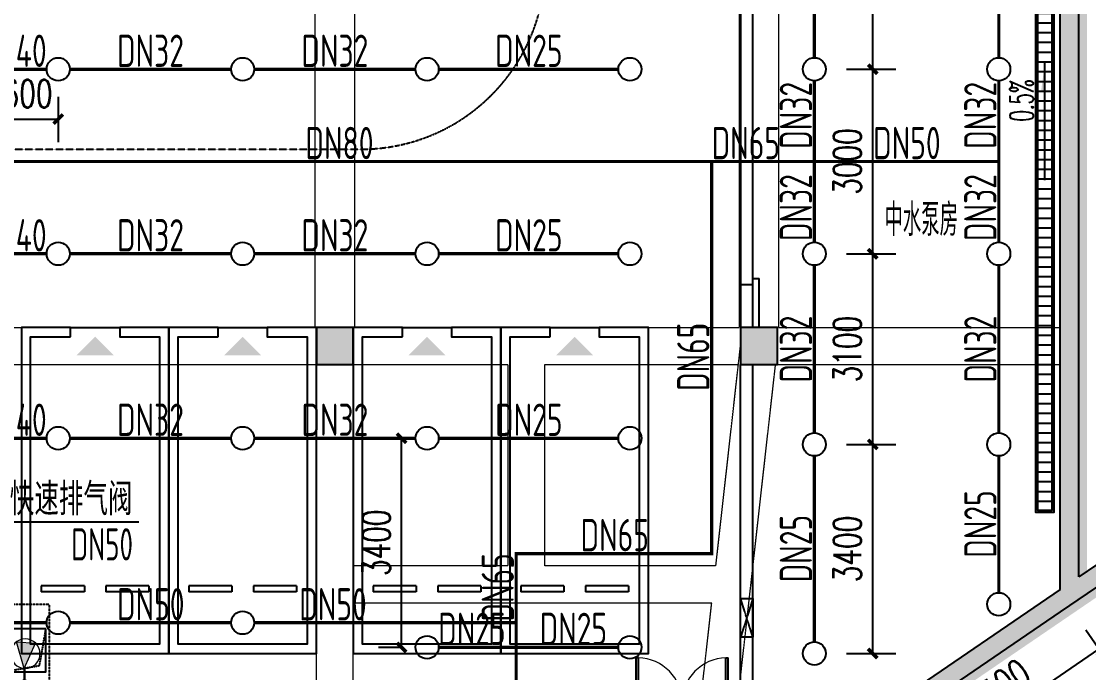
# Model space of a CAD drawing. Extents: x 6824721 to 16538177, y 2478193 to 6665639.
# Drawn here: x 8889114 to 8906476, y 2881140 to 2891730 of the extents above; entities that cross this region are included whole.
import ezdxf

# ---------------------------------------------------------------- set-up
doc = ezdxf.new("R2010")
doc.units = 0
doc.header["$LTSCALE"] = 10
for name, pattern in [('__DASH', [0.35, 0.25, -0.1]), ('DASH', [0.35, 0.25, -0.1]), ('DASHEDX2', [1.5, 1, -0.5]), ('排水', [1.1, 1, -0.1])]:
    doc.linetypes.add(name, pattern=pattern)
for name, color, linetype, lineweight in [('$0$A-PUB_HATCH', 8, 'Continuous', 0), ('GPS-污水', 2, '排水', 40), ('钢梁', 141, 'Continuous', 18)]:
    doc.layers.add(name, color=color, linetype=linetype, lineweight=lineweight)
for name, color, linetype in [('0-wo', 8, 'Continuous'), ('00-停车位', 67, 'Continuous'), ('03小品', 2, 'Continuous'), ('A-COLUMN', 2, 'Continuous'), ('A-WALL', 2, 'Continuous'), ('DIM_SYMB', 3, 'Continuous'), ('PUB_HATCH', 8, 'Continuous'), ('S-梁-虚线', 4, 'DASH'), ('W-EQUIP_喷头', 7, 'Continuous'), ('W-PIPE-喷淋中', 6, 'Continuous'), ('W-TEXT_喷淋', 7, 'Continuous'), ('W-TWT_DIM', 3, 'Continuous'), ('W-TWT_LEAD', 3, 'Continuous'), ('WALL', 9, 'Continuous'), ('排水', 224, 'DASHEDX2'), ('画水辅助', 6, 'Continuous'), ('集水坑', 4, 'Continuous')]:
    doc.layers.add(name, color=color, linetype=linetype)
doc.styles.add('8B2_02', font='tssdeng.shx', dxfattribs={"width": 0.7, "bigfont": 'TSSDCHN.shx'})
doc.styles.add('_TCH_DIM', font='SIMPLEX', dxfattribs={"bigfont": 'GBCBIG'})
doc.styles.add('_TCH_DIM_T3', font='SIMPLEX', dxfattribs={"width": 0.705882, "bigfont": 'GBCBIG'})
doc.styles.add('_TWT_SERIAL', font='TSSDENG', dxfattribs={"width": 0.8, "height": 3.5, "bigfont": 'TSSDCHN'})
doc.styles.get("Standard").update_dxf_attribs({"font": 'TSSDENG.shx', "width": 0.7, "bigfont": 'TSSDCHN.shx'})
doc.dimstyles.new('_TWT_ARCH&&150', dxfattribs={"dimtxt": 446.25, "dimasz": 150, "dimexe": 375, "dimexo": 450, "dimgap": 189.375, "dimtad": 1, "dimdec": 0, "dimzin": 0, "dimdsep": 46, "dimtxsty": '_TCH_DIM_T3', "dimblk": 'ARCHTICK', "dimcen": 0.09, "dimclrt": 7, "dimazin": 2, "dimtfac": 1, "dimtdec": 0, "dimtix": 1, "dimtmove": 2, "dimatfit": 3, "dimfxl": 0, "dimtolj": 1, "dimtzin": 0, "dimarcsym": 0})

# ---------------------------------------------------------------- blocks, each defined once
blk = doc.blocks.new('_FZH')
blk.add_lwpolyline([(-0.5, -0.5), (0.5, -0.5), (0.5, 0.5), (-0.5, 0.5)], close=True)
at = {"layer": 'PUB_HATCH'}
blk.add_solid([(-0.5, -0.5), (0.5, -0.5), (-0.5, 0.5), (0.5, 0.5)], dxfattribs=at)
blk = doc.blocks.new('车位2400x5300')
at = {"layer": '00-停车位', "color": 251}
for p, q in [((-875, -1000), (-175, -1000)), ((-875, -1100), (-875, -1000)), ((-175, -1100), (-175, -1000)), ((175, -1000), (875, -1000)), ((175, -1100), (175, -1000)), ((875, -1100), (875, -1000)), ((-875, -1100), (-175, -1100)), ((175, -1100), (875, -1100)), ((400, -5300), (-400, -5300))]:
    blk.add_line(p, q, dxfattribs=at)
blk.add_lwpolyline([(400, -5150), (400, -5300), (1200, -5300), (1200, 0), (-1200, 0), (-1200, -5300), (-400, -5300), (-400, -5150), (-1050, -5150), (-1050, -150), (1050, -150), (1050, -5150), (400, -5150)], dxfattribs=at)
blk.add_lwpolyline([(0, -5150, 0, 600, 0), (0, -4850, 600, 600, 0)], format="xyseb", dxfattribs=at)
blk = doc.blocks.new('A$C405108C4')
at = {"color": 252, "linetype": 'DASH'}
for points in [[(192450, -61805), (192250, -62435)], [(192450, -62435), (192250, -61805)]]:
    blk.add_lwpolyline(points, dxfattribs=at)
at = {"layer": '画水辅助', "color": 4}
blk.add_lwpolyline([(192250, -61805), (192450, -61805), (192450, -62435), (192250, -62435)], close=True, dxfattribs=at)
blk = doc.blocks.new('$DorLib2D$00000002')
for p, q in [((-0.5, 0), (-0.5, 0.4875)), ((-0.475, 0.4875), (-0.5, 0.4875)), ((-0.475, 0), (-0.475, 0.4875)), ((0.475, 0), (0.475, 0.4875)), ((0.475, 0.4875), (0.5, 0.4875)), ((0.5, 0), (0.5, 0.4875)), ((-0.5, 0), (-0.475, 0)), ((0.5, 0), (0.475, 0))]:
    blk.add_line(p, q)
at = {"lineweight": 13}
for centre, start, end in [((-0.4875, 0), 0, 88.53072), ((0.4875, 0), 91.46928, 180)]:
    blk.add_arc(centre, 0.4875, start, end, dxfattribs=at)
blk = doc.blocks.new('$SB01_1')
h = blk.add_hatch(color=256)
h.dxf.hatch_style = 1
h.paths.add_polyline_path([(-0.381, -0.323), (0.5, 0), (-0.381, 0.323)])
h.paths.add_polyline_path([(0, 0), (0.002, 0), (0.002, 0.001), (0, 0.001)], flags=24)
h.paths.add_polyline_path([(0, -0.002), (0.003, -0.002), (0.003, -0.001), (0, -0.001)], flags=24)
h.paths.add_polyline_path([(0, -0.003), (0.003, -0.003), (0.003, -0.002), (0, -0.002)], flags=24)
for p, q in [((0.5, 0), (-0.381, 0.323)), ((-0.381, 0.323), (-0.381, -0.323)), ((0.5, 0), (-0.381, -0.323))]:
    blk.add_line(p, q)
blk.add_circle((0, 0), 0.5)
at = {"flags": 1}
for tag, p in [('UNIT', (0, 0)), ('SPEC', (0, -0.002)), ('WHAT', (0, -0.003))]:
    blk.add_attdef(tag, p, '', height=0.001, dxfattribs=at)
blk = doc.blocks.new('人防集水坑')
at = {"layer": 'GPS-污水', "color": 8, "linetype": '排水', "const_width": 35}
for points in [[(307486, 701151), (307284, 701151)], [(307486, 700451), (307284, 700451)]]:
    blk.add_lwpolyline(points, dxfattribs=at)
at = {"layer": 'GPS-污水', "color": 8, "linetype": '排水'}
for centre in [(307561, 701151), (307561, 700451)]:
    blk.add_circle(centre, 75, dxfattribs=at)
at = {"layer": '集水坑', "color": 8, "linetype": 'DASH', "ltscale": 0.5}
blk.add_lwpolyline([(306241, 700051), (306241, 701551), (307741, 701551), (307741, 700051)], close=True, dxfattribs=at)
at = {"layer": '集水坑', "color": 8, "linetype": 'Continuous', "ltscale": 0.5}
for points in [[(306641, 701501), (306641, 700801), (307341, 700801), (307341, 701501)], [(306641, 700801), (306641, 700101), (307341, 700101), (307341, 700801)]]:
    blk.add_lwpolyline(points, close=True, dxfattribs=at)
at = {"layer": '集水坑', "color": 8, "linetype": 'DASH', "ltscale": 0.5}
for points in [[(307341, 700801), (307237, 701397), (306641, 701501)], [(307347, 700101), (307243, 700697), (306647, 700801)]]:
    blk.add_lwpolyline(points, dxfattribs=at)
at = {"layer": '$0$A-PUB_HATCH', "color": 8, "linetype": '排水', "xscale": -480.0000000000002, "yscale": 480.0000000000002, "zscale": 480.0000000000002, "rotation": 176.2535374729293}
for p in [(307045, 701164, 0), (307045, 700464, 0)]:
    blk.add_blockref('$SB01_1', p, dxfattribs=at)
blk = doc.blocks.new('42pk')
at = {"layer": '03小品'}
h = blk.add_hatch(dxfattribs=at)
h.set_pattern_fill('ANSI31', color=8, scale=100, angle=135, style=0)
h.set_pattern_definition([(180, (592374.58, 1025759.6), (-1e-14, -158.75), [])])
h.paths.add_polyline_path([(607171, 783555), (607411, 783555), (607411, 794325), (607171, 794325)])
at = {"layer": 'DIM_SYMB'}
blk.add_hatch(color=8, dxfattribs=at).paths.add_polyline_path([(607291, 790827), (607291, 790377), (607231, 790377)])
at = {"layer": '03小品', "color": 8}
for points in [[(607141, 794325), (607141, 783525), (607441, 783525), (607441, 794325)], [(607171, 794325), (607171, 783555), (607411, 783555), (607411, 794325)]]:
    blk.add_lwpolyline(points, dxfattribs=at)
at = {"layer": 'DIM_SYMB', "color": 8}
blk.add_lwpolyline([(607291, 788920), (607291, 790827)], dxfattribs=at)
at = {"layer": '排水', "color": 8, "linetype": 'DASH'}
blk.add_lwpolyline([(592332, 783265, 0, 0, 0), (591620, 782553, 160, 0, 0), (591196, 782129, 0, 0, 0)], format="xyseb", dxfattribs=at)
at = {"layer": '集水坑', "color": 8, "linetype": 'Continuous', "rotation": 270}
blk.add_blockref('人防集水坑', (-110459, 1088266), dxfattribs=at)
at = {"layer": 'DIM_SYMB', "color": 7, "style": '_TCH_DIM', "width": 0.564706}
blk.add_text('0.5%%%', height=382.5, rotation=90, dxfattribs=at).set_placement((607104, 789874))
blk = doc.blocks.new('jkytk')
at = {"layer": 'WALL', "color": 1, "const_width": 200}
for points in [[(8519064, 2958073), (8600964, 2958077), (8600964, 2890959), (8590564, 2883869, -0.196817), (8587964, 2882721), (8583164, 2882721), (8583164, 2889377), (8575664, 2889377), (8575664, 2890077), (8570864, 2890077), (8570864, 2892502), (8561864, 2892502), (8561864, 2894777), (8566139, 2894777), (8566139, 2912952), (8537789, 2912952), (8537789, 2943777), (8519064, 2943773), (8519063, 2958073)], [(8583164, 2882720), (8587793, 2882720, 0.208661), (8590564, 2883869), (8605609, 2894123), (8610001, 2887678), (8594189, 2876901, -0.060464), (8591664, 2875594), (8591664, 2874377)]]:
    blk.add_lwpolyline(points, format="xyb", dxfattribs=at)
blk = doc.blocks.new('LIANGMOBAN')
at = {"layer": 'S-梁-虚线', "color": 8, "lineweight": 18}
for p, q in [((2024416, 181128), (2024416, 172778)), ((2025066, 172778), (2025066, 181128)), ((2031316, 181087), (2031316, 172778)), ((2031966, 172778), (2031966, 180944)), ((2014241, 172778), (2024416, 172778)), ((2025066, 172778), (2031316, 172778)), ((2031966, 172778), (2036541, 172778)), ((2030939, 168902), (2031341, 172495)), ((2014241, 172178), (2024441, 172178)), ((2024441, 163778), (2024441, 172178)), ((2025041, 172178), (2027556, 172178)), ((2025041, 168902), (2025041, 172178)), ((2027556, 172178), (2027556, 168902)), ((2028156, 168902), (2028156, 172178)), ((2028156, 172178), (2031306, 172178)), ((2031045, 164456), (2031910, 172178)), ((2031941, 172178), (2036541, 172178)), ((2027556, 168902), (2025041, 168902)), ((2030939, 168902), (2028156, 168902)), ((2025041, 163778), (2025041, 168302)), ((2025041, 168302), (2030872, 168302)), ((2030429, 164352), (2030872, 168302))]:
    blk.add_line(p, q, dxfattribs=at)
blk = doc.blocks.new('_ArchTick')
at = {"color": 0, "linetype": 'ByBlock', "const_width": 0.4}
blk.add_lwpolyline([(-0.5, -0.5), (0.5, 0.5)], dxfattribs=at)
blk = doc.blocks.new('*D452')
at = {"layer": 'Defpoints', "color": 0, "transparency": 16777216}
for p in [(8906878, 2881176), (8908521, 2878762), (8907859, 2878311)]:
    blk.add_point(p, dxfattribs=at)
at = {"layer": 'W-TWT_DIM', "color": 0, "lineweight": -2, "transparency": 16777216}
for p, q in [((8906506, 2880923), (8905905, 2880514)), ((8906215, 2880725), (8907859, 2878311)), ((8908149, 2878509), (8907549, 2878100))]:
    blk.add_line(p, q, dxfattribs=at)
at = {"layer": 'W-TWT_DIM', "color": 0, "lineweight": -2, "transparency": 16777216, "xscale": 150, "yscale": 150, "zscale": 150}
for p, rotation in [((8906215, 2880725), 124.2521716752558), ((8907859, 2878311), 304.2521716752558)]:
    blk.add_blockref('_ArchTick', p, dxfattribs=dict(at, rotation=rotation))
at = {"layer": 'W-TWT_DIM', "color": 7, "transparency": 16777216, "insert": (8907378, 2879750), "char_height": 446.2, "attachment_point": 5, "rotation": 304.2522, "style": '_TCH_DIM_T3'}
blk.add_mtext('\\A1;2920', dxfattribs=at)
blk = doc.blocks.new('*D463')
at = {"layer": 'Defpoints', "color": 0, "transparency": 16777216}
for p in [(8895300, 2884951), (8895714, 2884951), (8895714, 2881551)]:
    blk.add_point(p, dxfattribs=at)
at = {"layer": 'W-TWT_DIM', "color": 0, "lineweight": -2, "transparency": 16777216}
for p, q in [((8895264, 2884951), (8894925, 2884951)), ((8895300, 2881551), (8895300, 2884951)), ((8895264, 2881551), (8894925, 2881551))]:
    blk.add_line(p, q, dxfattribs=at)
at = {"layer": 'W-TWT_DIM', "color": 0, "lineweight": -2, "transparency": 16777216, "xscale": 150, "yscale": 150, "zscale": 150}
for p, rotation in [((8895300, 2884951), 90), ((8895300, 2881551), 270)]:
    blk.add_blockref('_ArchTick', p, dxfattribs=dict(at, rotation=rotation))
at = {"layer": 'W-TWT_DIM', "color": 7, "transparency": 16777216, "insert": (8894888, 2883251), "char_height": 446.2, "attachment_point": 5, "rotation": 90, "style": '_TCH_DIM_T3'}
blk.add_mtext('\\A1;3400', dxfattribs=at)
blk = doc.blocks.new('*D501')
at = {"layer": 'Defpoints', "color": 0, "transparency": 16777216}
for p in [(8906640, 2881523), (8906878, 2881176), (8904073, 2879254)]:
    blk.add_point(p, dxfattribs=at)
at = {"layer": 'W-TWT_DIM', "color": 0, "lineweight": -2, "transparency": 16777216}
for p, q in [((8906623, 2881547), (8906428, 2881832)), ((8903835, 2879601), (8906640, 2881523)), ((8903819, 2879625), (8903623, 2879910))]:
    blk.add_line(p, q, dxfattribs=at)
at = {"layer": 'W-TWT_DIM', "color": 0, "lineweight": -2, "transparency": 16777216, "xscale": 150, "yscale": 150, "zscale": 150}
for p, rotation in [((8906640, 2881523), 34.42182114050534), ((8903835, 2879601), 214.4218211405054)]:
    blk.add_blockref('_ArchTick', p, dxfattribs=dict(at, rotation=rotation))
at = {"layer": 'W-TWT_DIM', "color": 7, "transparency": 16777216, "insert": (8905005, 2880902), "char_height": 446.2, "attachment_point": 5, "rotation": 34.4218, "style": '_TCH_DIM_T3'}
blk.add_mtext('\\A1;3400', dxfattribs=at)
blk = doc.blocks.new('*D502')
at = {"layer": 'Defpoints', "color": 0, "transparency": 16777216}
for p in [(8909445, 2883445), (8909682, 2883098), (8906878, 2881176)]:
    blk.add_point(p, dxfattribs=at)
at = {"layer": 'W-TWT_DIM', "color": 0, "lineweight": -2, "transparency": 16777216}
for p, q in [((8909428, 2883469), (8909233, 2883754)), ((8906640, 2881523), (8909445, 2883445)), ((8906623, 2881547), (8906428, 2881832))]:
    blk.add_line(p, q, dxfattribs=at)
at = {"layer": 'W-TWT_DIM', "color": 0, "lineweight": -2, "transparency": 16777216, "xscale": 150, "yscale": 150, "zscale": 150}
for p, rotation in [((8909445, 2883445), 34.42182114052029), ((8906640, 2881523), 214.4218211405203)]:
    blk.add_blockref('_ArchTick', p, dxfattribs=dict(at, rotation=rotation))
at = {"layer": 'W-TWT_DIM', "color": 7, "transparency": 16777216, "insert": (8907809, 2882824), "char_height": 446.2, "attachment_point": 5, "rotation": 34.4218, "style": '_TCH_DIM_T3'}
blk.add_mtext('\\A1;3400', dxfattribs=at)
blk = doc.blocks.new('*D819')
at = {"layer": 'Defpoints', "color": 0, "transparency": 16777216}
for p in [(8887114, 2890951), (8889714, 2890951), (8889714, 2890141)]:
    blk.add_point(p, dxfattribs=at)
at = {"layer": 'W-TWT_DIM', "color": 0, "lineweight": -2, "transparency": 16777216}
for p, q in [((8887114, 2890501), (8887114, 2889766)), ((8889714, 2890501), (8889714, 2889766)), ((8887114, 2890141), (8889714, 2890141))]:
    blk.add_line(p, q, dxfattribs=at)
at = {"layer": 'W-TWT_DIM', "color": 0, "lineweight": -2, "transparency": 16777216, "xscale": 150, "yscale": 150, "zscale": 150, "rotation": 180}
blk.add_blockref('_ArchTick', (8887114, 2890141), dxfattribs=at)
at = {"layer": 'W-TWT_DIM', "color": 0, "lineweight": -2, "transparency": 16777216, "xscale": 150, "yscale": 150, "zscale": 150}
blk.add_blockref('_ArchTick', (8889714, 2890141), dxfattribs=at)
at = {"layer": 'W-TWT_DIM', "color": 7, "transparency": 16777216, "insert": (8889081, 2890554), "char_height": 446.2, "attachment_point": 5, "style": '_TCH_DIM_T3'}
blk.add_mtext('\\A1;2600', dxfattribs=at)
blk = doc.blocks.new('*D1220')
at = {"layer": 'Defpoints', "color": 0, "transparency": 16777216}
for p in [(8902087, 2884851), (8902963, 2884851), (8902087, 2881451)]:
    blk.add_point(p, dxfattribs=at)
at = {"layer": 'W-TWT_DIM', "color": 0, "lineweight": -2, "transparency": 16777216}
for p, q in [((8902537, 2884851), (8903338, 2884851)), ((8902963, 2881451), (8902963, 2884851)), ((8902537, 2881451), (8903338, 2881451))]:
    blk.add_line(p, q, dxfattribs=at)
at = {"layer": 'W-TWT_DIM', "color": 0, "lineweight": -2, "transparency": 16777216, "xscale": 150, "yscale": 150, "zscale": 150}
for p, rotation in [((8902963, 2884851), 90), ((8902963, 2881451), 270)]:
    blk.add_blockref('_ArchTick', p, dxfattribs=dict(at, rotation=rotation))
at = {"layer": 'W-TWT_DIM', "color": 7, "transparency": 16777216, "insert": (8902551, 2883151), "char_height": 446.2, "attachment_point": 5, "rotation": 90, "style": '_TCH_DIM_T3'}
blk.add_mtext('\\A1;3400', dxfattribs=at)
blk = doc.blocks.new('*D1221')
at = {"layer": 'Defpoints', "color": 0, "transparency": 16777216}
for p in [(8902087, 2887951), (8902963, 2887951), (8902087, 2884851)]:
    blk.add_point(p, dxfattribs=at)
at = {"layer": 'W-TWT_DIM', "color": 0, "lineweight": -2, "transparency": 16777216}
for p, q in [((8902537, 2887951), (8903338, 2887951)), ((8902963, 2884851), (8902963, 2887951)), ((8902537, 2884851), (8903338, 2884851))]:
    blk.add_line(p, q, dxfattribs=at)
at = {"layer": 'W-TWT_DIM', "color": 0, "lineweight": -2, "transparency": 16777216, "xscale": 150, "yscale": 150, "zscale": 150}
for p, rotation in [((8902963, 2887951), 90), ((8902963, 2884851), 270)]:
    blk.add_blockref('_ArchTick', p, dxfattribs=dict(at, rotation=rotation))
at = {"layer": 'W-TWT_DIM', "color": 7, "transparency": 16777216, "insert": (8902551, 2886401), "char_height": 446.2, "attachment_point": 5, "rotation": 90, "style": '_TCH_DIM_T3'}
blk.add_mtext('\\A1;3100', dxfattribs=at)
blk = doc.blocks.new('*D1222')
at = {"layer": 'Defpoints', "color": 0, "transparency": 16777216}
for p in [(8902087, 2890951), (8902963, 2890951), (8902087, 2887951)]:
    blk.add_point(p, dxfattribs=at)
at = {"layer": 'W-TWT_DIM', "color": 0, "lineweight": -2, "transparency": 16777216}
for p, q in [((8902537, 2890951), (8903338, 2890951)), ((8902963, 2887951), (8902963, 2890951)), ((8902537, 2887951), (8903338, 2887951))]:
    blk.add_line(p, q, dxfattribs=at)
at = {"layer": 'W-TWT_DIM', "color": 0, "lineweight": -2, "transparency": 16777216, "xscale": 150, "yscale": 150, "zscale": 150}
for p, rotation in [((8902963, 2890951), 90), ((8902963, 2887951), 270)]:
    blk.add_blockref('_ArchTick', p, dxfattribs=dict(at, rotation=rotation))
at = {"layer": 'W-TWT_DIM', "color": 7, "transparency": 16777216, "insert": (8902551, 2889451), "char_height": 446.2, "attachment_point": 5, "rotation": 90, "style": '_TCH_DIM_T3'}
blk.add_mtext('\\A1;3000', dxfattribs=at)
blk = doc.blocks.new('*D1223')
at = {"layer": 'Defpoints', "color": 0, "transparency": 16777216}
for p in [(8902087, 2893951), (8902963, 2893951), (8902087, 2890951)]:
    blk.add_point(p, dxfattribs=at)
at = {"layer": 'W-TWT_DIM', "color": 0, "lineweight": -2, "transparency": 16777216}
for p, q in [((8902537, 2893951), (8903338, 2893951)), ((8902963, 2890951), (8902963, 2893951)), ((8902537, 2890951), (8903338, 2890951))]:
    blk.add_line(p, q, dxfattribs=at)
at = {"layer": 'W-TWT_DIM', "color": 0, "lineweight": -2, "transparency": 16777216, "xscale": 150, "yscale": 150, "zscale": 150}
for p, rotation in [((8902963, 2893951), 90), ((8902963, 2890951), 270)]:
    blk.add_blockref('_ArchTick', p, dxfattribs=dict(at, rotation=rotation))
at = {"layer": 'W-TWT_DIM', "color": 7, "transparency": 16777216, "insert": (8902551, 2892451), "char_height": 446.2, "attachment_point": 5, "rotation": 90, "style": '_TCH_DIM_T3'}
blk.add_mtext('\\A1;3000', dxfattribs=at)
blk = doc.blocks.new('$TwtSys$00000125')
blk.add_circle((0, 0, 0), 1)

msp = doc.modelspace()

# ---------------------------------------------------------------- hatches: boundary and pattern name
at = {"layer": '0-wo'}
for points in [[(8906114.1, 2882438.3), (8906314.1, 2882695.6), (8906314.1, 2897651.5), (8906014.1, 2897651.5), (8906014.1, 2882491.1)], [(8907067.2, 2882845.9), (8906898.2, 2883093.8), (8906314.1, 2882695.6), (8906114.1, 2882438.3), (8906014.1, 2882128.1)], [(8906114.1, 2882438.3), (8906014.1, 2882491.1), (8900745.1, 2878899.9), (8900914.1, 2878652), (8906014.1, 2882128.1)]]:
    msp.add_hatch(color=8, dxfattribs=at).paths.add_polyline_path(points)
at = {"layer": 'W-PIPE-喷淋中'}
for points in [[(8897164.1, 2883076.2), (8897164.1, 2883102.4), (8897137.8, 2883102.4)], [(8897164.1, 2883076.2), (8897137.8, 2883076.2), (8897137.8, 2883102.4)], [(8900344.7, 2883076.2), (8900371, 2883076.2), (8900371, 2883049.9)], [(8900344.7, 2883076.2), (8900344.7, 2883049.9), (8900371, 2883049.9)]]:
    msp.add_hatch(color=256, dxfattribs=at).paths.add_polyline_path(points)

# ---------------------------------------------------------------- linework, layer by layer
at = {"layer": '0-wo', "color": 8}
for p, q in [((8906014.1, 2882491.1), (8906014.1, 2897651.5)), ((8906314.1, 2882695.6), (8906314.1, 2897651.5)), ((8900814.1, 2893451.5), (8900814.1, 2887451.5)), ((8901014.1, 2887551.5), (8901014.1, 2893451.5)), ((8900814.1, 2887451.5), (8901014.1, 2887451.5)), ((8901014.1, 2887551.5), (8901114.1, 2887551.5)), ((8901014.1, 2886751.5), (8901014.1, 2887451.5)), ((8901114.1, 2886751.5), (8901114.1, 2887551.5)), ((8900814.1, 2880751.5), (8900814.1, 2886151.5)), ((8901014.1, 2880551.5), (8901014.1, 2886151.5)), ((8906898.2, 2883093.8), (8906314.1, 2882695.6)), ((8907067.2, 2882845.9), (8906014.1, 2882128.1)), ((8906014.1, 2882491.1), (8900745.1, 2878899.9)), ((8906014.1, 2882128.1), (8900914.1, 2878652))]:
    msp.add_line(p, q, dxfattribs=at)
at = {"layer": '0-wo', "color": 8, "linetype": '__DASH', "ltscale": 1.5}
msp.add_lwpolyline([(8880089.1, 2937489), (8880089.1, 2892651.5, 0.4142136), (8883089.1, 2889651.5), (8894639.1, 2889651.5, 0.4142136), (8897639.1, 2892651.5), (8897639.1, 2937489, 0.4142136), (8894639.1, 2940489), (8714789.1, 2940489, 0.4142136), (8711789.1, 2937489), (8711789.1, 2879751.5, 0.4142136), (8714789.1, 2876751.5), (8724989.1, 2876751.5)], format="xyb", dxfattribs=at)
at = {"layer": 'A-WALL'}
for p, q in [((8900814.1, 2893451.5), (8900814.1, 2886751.5)), ((8901014.1, 2886751.5), (8901014.1, 2893451.5)), ((8900814.1, 2880751.5), (8900814.1, 2886151.5)), ((8901014.1, 2880551.5), (8901014.1, 2886151.5))]:
    msp.add_line(p, q, dxfattribs=at)
at = {"layer": 'W-PIPE-喷淋中', "ltscale": 1.5, "const_width": 52.5}
for points in [[(8902014.1, 2893764), (8902014.1, 2891139)], [(8905014.1, 2891139), (8905014.1, 2893764)], [(8889526.6, 2890951.5), (8888214.1, 2890951.5)], [(8892526.6, 2890951.5), (8889901.6, 2890951.5)], [(8892901.6, 2890951.5), (8895526.6, 2890951.5)], [(8895901.6, 2890951.5), (8898826.6, 2890951.5)], [(8902014.1, 2890764), (8902014.1, 2889451.5)], [(8905014.1, 2889451.5), (8905014.1, 2890764)], [(8900344.7, 2889451.5), (8888214.1, 2889451.5)], [(8902014.1, 2889451.5), (8900344.7, 2889451.5)], [(8900344.7, 2889451.5), (8900344.7, 2883076.2)], [(8902014.1, 2889451.5), (8902014.1, 2888139)], [(8905014.1, 2889451.5), (8902014.1, 2889451.5)], [(8905014.1, 2888139), (8905014.1, 2889451.5)], [(8889526.6, 2887951.5), (8888214.1, 2887951.5)], [(8892526.6, 2887951.5), (8889901.6, 2887951.5)], [(8892901.6, 2887951.5), (8895526.6, 2887951.5)], [(8895901.6, 2887951.5), (8898826.6, 2887951.5)], [(8902014.1, 2887764), (8902014.1, 2885039)], [(8905014.1, 2885039), (8905014.1, 2887764)], [(8889526.6, 2884951.5), (8888214.1, 2884951.5)], [(8892526.6, 2884951.5), (8889901.6, 2884951.5)], [(8895526.6, 2884951.5), (8892901.6, 2884951.5)], [(8895901.6, 2884951.5), (8898826.6, 2884951.5)], [(8902014.1, 2884664), (8902014.1, 2881639)], [(8905014.1, 2882439), (8905014.1, 2884664)], [(8900344.7, 2883076.2), (8897164.1, 2883076.2)], [(8897164.1, 2881951.5), (8897164.1, 2883076.2)], [(8889526.6, 2881951.5), (8886901.6, 2881951.5)], [(8892526.6, 2881951.5), (8889901.6, 2881951.5)], [(8897164.1, 2881951.5), (8892901.6, 2881951.5)], [(8897164.1, 2881551.5), (8897164.1, 2881951.5)], [(8897164.1, 2881551.5), (8895901.6, 2881551.5)], [(8898826.6, 2881551.5), (8897164.1, 2881551.5)], [(8897164.1, 2879501.5), (8897164.1, 2881551.5)]]:
    msp.add_lwpolyline(points, dxfattribs=at)
at = {"layer": 'W-TWT_LEAD'}
msp.add_line((8888943.7, 2883593.5), (8891025.7, 2883593.5), dxfattribs=at)

# ---------------------------------------------------------------- block references
msp.add_blockref('jkytk', (305383.7, -8645.8))
at = {"layer": '0-wo'}
msp.add_blockref('42pk', (8298472.7, 2100226.9), dxfattribs=at)
at = {"layer": '0-wo', "color": 8}
msp.add_blockref('A$C405108C4', (8708564.1, 2944151.5), dxfattribs=at)
at = {"layer": '0-wo', "color": 8, "rotation": 180}
for p in [(8890314.1, 2881451.5), (8892714.1, 2881451.5), (8895714.1, 2881451.5), (8898114.1, 2881451.5)]:
    msp.add_blockref('车位2400x5300', p, dxfattribs=at)
at = {"layer": '0-wo', "color": 8}
for name, p, xscale, yscale, zscale, rotation in [('_FZH', (8894214.1, 2886451.5), 600, 600, 600, 90), ('_FZH', (8901114.1, 2886451.5), 600, 600, 600, 90), ('$DorLib2D$00000002', (8899864.1, 2880651.5), -1500, -1500, 200, 180)]:
    msp.add_blockref(name, p, dxfattribs=dict(at, xscale=xscale, yscale=yscale, zscale=zscale, rotation=rotation))
at = {"layer": 'A-COLUMN', "xscale": 600, "yscale": 600, "zscale": 600, "rotation": 90}
msp.add_blockref('_FZH', (8901114.1, 2886451.5), dxfattribs=at)
at = {"layer": 'W-EQUIP_喷头', "xscale": 187.5, "yscale": 187.5, "zscale": 187.5}
for p in [(8889714.1, 2890951.5), (8892714.1, 2890951.5), (8895714.1, 2890951.5), (8899014.1, 2890951.5), (8902014.1, 2890951.5), (8905014.1, 2890951.5), (8889714.1, 2887951.5), (8892714.1, 2887951.5), (8895714.1, 2887951.5), (8899014.1, 2887951.5), (8902014.1, 2887951.5), (8905014.1, 2887951.5), (8889714.1, 2884951.5), (8892714.1, 2884951.5), (8895714.1, 2884951.5), (8899014.1, 2884951.5), (8902014.1, 2884851.5), (8905014.1, 2884851.5), (8905014.1, 2882251.5), (8889714.1, 2881951.5), (8892714.1, 2881951.5), (8895714.1, 2881551.5), (8899014.1, 2881551.5), (8902014.1, 2881451.5)]:
    msp.add_blockref('$TwtSys$00000125', p, dxfattribs=at)
at = {"layer": '钢梁', "color": 6}
msp.add_blockref('LIANGMOBAN', (6869472.7, 2713973), dxfattribs=at)

# ---------------------------------------------------------------- texts
at = {"layer": '0-wo', "color": 6, "style": '8B2_02', "width": 0.6}
msp.add_text('中水泵房', height=525, dxfattribs=at).set_placement((8903153.9, 2888240.9))
at = {"layer": 'W-TEXT_喷淋', "style": '8B2_02', "width": 0.7}
for s, p in [('DN40', (8888419.9, 2890989)), ('DN32', (8890669.9, 2890989)), ('DN32', (8893669.9, 2890989)), ('DN25', (8896819.9, 2890989)), ('DN80', (8893735.2, 2889489)), ('DN65', (8900342.6, 2889489)), ('DN50', (8902969.9, 2889489)), ('DN40', (8888419.9, 2887989)), ('DN32', (8890669.9, 2887989)), ('DN32', (8893669.9, 2887989)), ('DN25', (8896819.9, 2887989)), ('DN40', (8888419.9, 2884989)), ('DN32', (8890669.9, 2884989)), ('DN32', (8893669.9, 2884989)), ('DN25', (8896819.9, 2884989)), ('DN65', (8898210.2, 2883113.7)), ('DN50', (8890669.9, 2881989)), ('DN50', (8893634.1, 2881989)), ('DN25', (8895894.9, 2881589)), ('DN25', (8897544.9, 2881589))]:
    msp.add_text(s, height=525, dxfattribs=at).set_placement(p)
for s, p in [('DN32', (8901976.6, 2889657.3)), ('DN32', (8904976.6, 2889657.3)), ('DN32', (8901976.6, 2888157.3)), ('DN32', (8904976.6, 2888157.3)), ('DN32', (8901976.6, 2885857.3)), ('DN32', (8904976.6, 2885857.3)), ('DN65', (8900307.2, 2885719.6)), ('DN25', (8904976.6, 2883007.3)), ('DN25', (8901976.6, 2882607.3)), ('DN65', (8897126.6, 2881969.6))]:
    msp.add_text(s, height=525, rotation=90, dxfattribs=at).set_placement(p)
at = {"layer": 'W-TWT_LEAD', "color": 7, "style": '_TWT_SERIAL'}
for s, width, p in [('快速排气阀', 0.8, (8888926.5, 2883698.5)), ('DN50', 0.64, (8889925.6, 2882963.5))]:
    msp.add_text(s, height=525, dxfattribs=dict(at, width=width)).set_placement(p)

# ---------------------------------------------------------------- dimensions: what is measured, and where the dimension line sits
at = {"layer": 'W-TWT_DIM'}
for p1, p2, distance, picture, middle in [((8902087.4, 2890951.5), (8902087.4, 2893951.5), -875.7, '*D1223', (8902550.6, 2892451.5)), ((8902087.4, 2887951.5), (8902087.4, 2890951.5), -875.7, '*D1222', (8902550.6, 2889451.5)), ((8902087.4, 2884851.5), (8902087.4, 2887951.5), -875.7, '*D1221', (8902550.6, 2886401.5)), ((8895714.1, 2881551.5), (8895714.1, 2884951.5), 414, '*D463', (8894887.6, 2883251.5)), ((8902087.4, 2881451.5), (8902087.4, 2884851.5), -875.7, '*D1220', (8902550.6, 2883151.5)), ((8906877.7, 2881176), (8909682.4, 2883098), 420.2, '*D502', (8907809.3, 2882823.9)), ((8904073, 2879254), (8906877.7, 2881176), 420.2, '*D501', (8905004.6, 2880901.9)), ((8906877.7, 2881176), (8908521.2, 2878762.4), -801.5, '*D452', (8907377.9, 2879750.3))]:
    dim = msp.add_aligned_dim(p1=p1, p2=p2, distance=distance, dimstyle='_TWT_ARCH&&150', dxfattribs=at)
    dim.commit()
    dim.dimension.update_dxf_attribs({"geometry": picture, "text_midpoint": middle})
dim = msp.add_linear_dim(base=(8889714.1, 2890141.4), p1=(8887114.1, 2890951.5), p2=(8889714.1, 2890951.5), angle=0, dimstyle='_TWT_ARCH&&150', dxfattribs=at)
dim.commit()
dim.dimension.update_dxf_attribs({"geometry": '*D819', "text_midpoint": (8889081.3, 2890553.9), "dimtype": 129})

doc.saveas('drawing.dxf')
